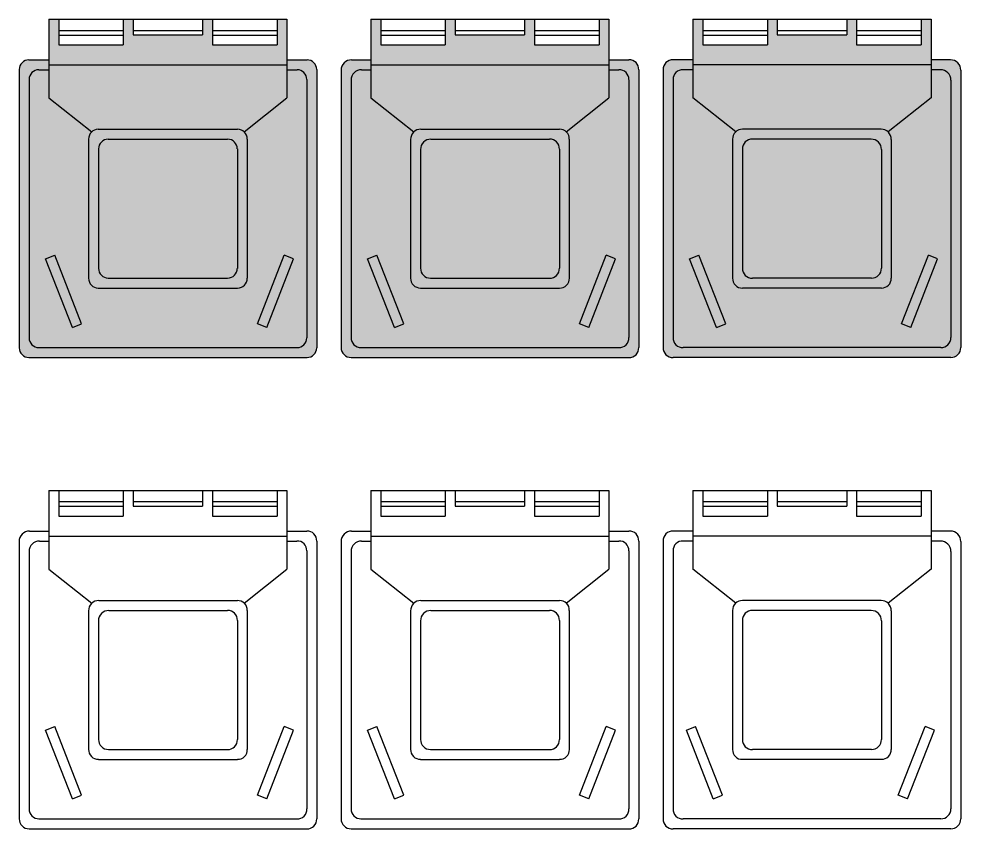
# Model space of a CAD drawing. Header units: millimetres. Extents: x 3637.28 to 3643.34, y 12895.85 to 12899.09.
# Drawn here: x 3637.478 to 3639.031, y 12897.768 to 12899.087 of the extents above; entities that cross this region are included whole.
import ezdxf

# ---------------------------------------------------------------- set-up
doc = ezdxf.new("R2010")
doc.units = ezdxf.units.MM
doc.layers.add('2', color=7, linetype='Continuous')
doc.layers.add('3', color=253, linetype='Continuous')

# ---------------------------------------------------------------- blocks, each defined once
blk = doc.blocks.new('7')
at = {"layer": '2'}
for p, q in [((-2278.4857, 2506.2819), (-2278.4857, 2506.1535)), ((-2278.4857, 2506.2819), (-2278.0981, 2506.2819)), ((-2278.4696, 2506.2819), (-2278.4696, 2506.24)), ((-2278.3646, 2506.2819), (-2278.3646, 2506.24)), ((-2278.3484, 2506.2819), (-2278.3484, 2506.2561)), ((-2278.2354, 2506.2819), (-2278.2354, 2506.2561)), ((-2278.2192, 2506.2819), (-2278.2192, 2506.24)), ((-2278.1142, 2506.2819), (-2278.1142, 2506.24)), ((-2278.0981, 2506.2819), (-2278.0981, 2506.1535)), ((-2277.9613, 2506.2819), (-2277.9613, 2506.1535)), ((-2277.9613, 2506.2819), (-2277.5737, 2506.2819)), ((-2277.9452, 2506.2819), (-2277.9452, 2506.24)), ((-2277.8402, 2506.2819), (-2277.8402, 2506.24)), ((-2277.824, 2506.2819), (-2277.824, 2506.2561)), ((-2277.711, 2506.2819), (-2277.711, 2506.2561)), ((-2277.6948, 2506.2819), (-2277.6948, 2506.24)), ((-2277.5898, 2506.2819), (-2277.5898, 2506.24)), ((-2277.5737, 2506.2819), (-2277.5737, 2506.1535)), ((-2277.4369, 2506.2819), (-2277.4369, 2506.1535)), ((-2277.4369, 2506.2819), (-2277.0493, 2506.2819)), ((-2277.4208, 2506.2819), (-2277.4208, 2506.24)), ((-2277.3158, 2506.2819), (-2277.3158, 2506.24)), ((-2277.2997, 2506.2819), (-2277.2997, 2506.2561)), ((-2277.1866, 2506.2819), (-2277.1866, 2506.2561)), ((-2277.1704, 2506.2819), (-2277.1704, 2506.24)), ((-2277.0655, 2506.2819), (-2277.0655, 2506.24)), ((-2277.0493, 2506.2819), (-2277.0493, 2506.1535)), ((-2276.9126, 2506.2819), (-2276.9126, 2506.1535)), ((-2276.9126, 2506.2819), (-2276.5249, 2506.2819)), ((-2276.8964, 2506.2819), (-2276.8964, 2506.24)), ((-2276.7914, 2506.2819), (-2276.7914, 2506.24)), ((-2276.7753, 2506.2819), (-2276.7753, 2506.2561)), ((-2276.6622, 2506.2819), (-2276.6622, 2506.2561)), ((-2276.646, 2506.2819), (-2276.646, 2506.24)), ((-2276.5411, 2506.2819), (-2276.5411, 2506.24)), ((-2276.5249, 2506.2819), (-2276.5249, 2506.1535)), ((-2276.3882, 2506.2819), (-2276.3882, 2506.1535)), ((-2276.3882, 2506.2819), (-2276.0005, 2506.2819)), ((-2276.372, 2506.2819), (-2276.372, 2506.24)), ((-2276.267, 2506.2819), (-2276.267, 2506.24)), ((-2276.2509, 2506.2819), (-2276.2509, 2506.2561)), ((-2276.1378, 2506.2819), (-2276.1378, 2506.2561)), ((-2276.1217, 2506.2819), (-2276.1217, 2506.24)), ((-2276.0167, 2506.2819), (-2276.0167, 2506.24)), ((-2276.0005, 2506.2819), (-2276.0005, 2506.1535)), ((-2278.4696, 2506.2636), (-2278.3646, 2506.2636)), ((-2278.3484, 2506.2636), (-2278.2354, 2506.2636)), ((-2278.2192, 2506.2636), (-2278.1142, 2506.2636)), ((-2277.9452, 2506.2636), (-2277.8402, 2506.2636)), ((-2277.824, 2506.2636), (-2277.711, 2506.2636)), ((-2277.6948, 2506.2636), (-2277.5898, 2506.2636)), ((-2277.4208, 2506.2636), (-2277.3158, 2506.2636)), ((-2277.2997, 2506.2636), (-2277.1866, 2506.2636)), ((-2277.1704, 2506.2636), (-2277.0655, 2506.2636)), ((-2276.8964, 2506.2636), (-2276.7914, 2506.2636)), ((-2276.7753, 2506.2636), (-2276.6622, 2506.2636)), ((-2276.646, 2506.2636), (-2276.5411, 2506.2636)), ((-2276.372, 2506.2636), (-2276.267, 2506.2636)), ((-2276.2509, 2506.2636), (-2276.1378, 2506.2636)), ((-2276.1217, 2506.2636), (-2276.0167, 2506.2636)), ((-2278.4696, 2506.2561), (-2278.3646, 2506.2561)), ((-2278.3484, 2506.2561), (-2278.2354, 2506.2561)), ((-2278.2192, 2506.2561), (-2278.1142, 2506.2561)), ((-2277.9452, 2506.2561), (-2277.8402, 2506.2561)), ((-2277.824, 2506.2561), (-2277.711, 2506.2561)), ((-2277.6948, 2506.2561), (-2277.5898, 2506.2561)), ((-2277.4208, 2506.2561), (-2277.3158, 2506.2561)), ((-2277.2997, 2506.2561), (-2277.1866, 2506.2561)), ((-2277.1704, 2506.2561), (-2277.0655, 2506.2561)), ((-2276.8964, 2506.2561), (-2276.7914, 2506.2561)), ((-2276.7753, 2506.2561), (-2276.6622, 2506.2561)), ((-2276.646, 2506.2561), (-2276.5411, 2506.2561)), ((-2276.372, 2506.2561), (-2276.267, 2506.2561)), ((-2276.2509, 2506.2561), (-2276.1378, 2506.2561)), ((-2276.1217, 2506.2561), (-2276.0167, 2506.2561)), ((-2278.4696, 2506.24), (-2278.3646, 2506.24)), ((-2278.2192, 2506.24), (-2278.1142, 2506.24)), ((-2277.9452, 2506.24), (-2277.8402, 2506.24)), ((-2277.6948, 2506.24), (-2277.5898, 2506.24)), ((-2277.4208, 2506.24), (-2277.3158, 2506.24)), ((-2277.1704, 2506.24), (-2277.0655, 2506.24)), ((-2276.8964, 2506.24), (-2276.7914, 2506.24)), ((-2276.646, 2506.24), (-2276.5411, 2506.24)), ((-2276.372, 2506.24), (-2276.267, 2506.24)), ((-2276.1217, 2506.24), (-2276.0167, 2506.24)), ((-2278.5173, 2506.2156), (-2278.4857, 2506.2156)), ((-2278.0981, 2506.2156), (-2278.0658, 2506.2156)), ((-2277.9929, 2506.2156), (-2277.9613, 2506.2156)), ((-2277.5737, 2506.2156), (-2277.5414, 2506.2156)), ((-2277.4369, 2506.2156), (-2277.4692, 2506.2156)), ((-2277.0177, 2506.2156), (-2277.0493, 2506.2156)), ((-2276.9125, 2506.2156), (-2276.9448, 2506.2156)), ((-2276.4933, 2506.2156), (-2276.5249, 2506.2156)), ((-2276.3882, 2506.2156), (-2276.4205, 2506.2156)), ((-2275.9689, 2506.2156), (-2276.0005, 2506.2156)), ((-2278.5342, 2506.1988), (-2278.5342, 2505.7472)), ((-2278.5012, 2506.1995), (-2278.4857, 2506.1995)), ((-2278.4857, 2506.2077), (-2278.0981, 2506.2077)), ((-2278.0981, 2506.1995), (-2278.0819, 2506.1995)), ((-2278.0496, 2506.1995), (-2278.0496, 2505.7472)), ((-2278.0098, 2506.1988), (-2278.0098, 2505.7472)), ((-2277.9768, 2506.1995), (-2277.9613, 2506.1995)), ((-2277.9613, 2506.2077), (-2277.5737, 2506.2077)), ((-2277.5737, 2506.1995), (-2277.5575, 2506.1995)), ((-2277.5252, 2506.1995), (-2277.5252, 2505.7472)), ((-2277.4854, 2506.1995), (-2277.4854, 2505.7472)), ((-2277.4369, 2506.1995), (-2277.4531, 2506.1995)), ((-2277.0493, 2506.2077), (-2277.4369, 2506.2077)), ((-2277.0338, 2506.1995), (-2277.0493, 2506.1995)), ((-2277.0008, 2506.1988), (-2277.0008, 2505.7472)), ((-2276.961, 2506.1995), (-2276.961, 2505.7472)), ((-2276.9125, 2506.1995), (-2276.9287, 2506.1995)), ((-2276.5249, 2506.2077), (-2276.9125, 2506.2077)), ((-2276.5094, 2506.1995), (-2276.5249, 2506.1995)), ((-2276.4764, 2506.1988), (-2276.4764, 2505.7472)), ((-2276.4366, 2506.1995), (-2276.4366, 2505.7472)), ((-2276.3882, 2506.1995), (-2276.4043, 2506.1995)), ((-2276.0005, 2506.2077), (-2276.3882, 2506.2077)), ((-2275.985, 2506.1995), (-2276.0005, 2506.1995)), ((-2275.9521, 2506.1988), (-2275.9521, 2505.7472)), ((-2278.518, 2506.1827), (-2278.518, 2505.7634)), ((-2278.0658, 2506.1833), (-2278.0658, 2505.7634)), ((-2277.9936, 2506.1827), (-2277.9936, 2505.7634)), ((-2277.5414, 2506.1833), (-2277.5414, 2505.7634)), ((-2277.4692, 2506.1833), (-2277.4692, 2505.7634)), ((-2277.017, 2506.1827), (-2277.017, 2505.7634)), ((-2276.9448, 2506.1833), (-2276.9448, 2505.7634)), ((-2276.4926, 2506.1827), (-2276.4926, 2505.7634)), ((-2276.4205, 2506.1833), (-2276.4205, 2505.7634)), ((-2275.9682, 2506.1827), (-2275.9682, 2505.7634)), ((-2278.4857, 2506.1535), (-2278.4157, 2506.0983)), ((-2278.1677, 2506.0986), (-2278.0981, 2506.1535)), ((-2277.9613, 2506.1535), (-2277.8913, 2506.0983)), ((-2277.6433, 2506.0986), (-2277.5737, 2506.1535)), ((-2277.3673, 2506.0986), (-2277.4369, 2506.1535)), ((-2277.0493, 2506.1535), (-2277.1193, 2506.0983)), ((-2276.8429, 2506.0986), (-2276.9125, 2506.1535)), ((-2276.5249, 2506.1535), (-2276.5949, 2506.0983)), ((-2276.3185, 2506.0986), (-2276.3882, 2506.1535)), ((-2276.0005, 2506.1535), (-2276.0705, 2506.0983)), ((-2278.4043, 2506.1026), (-2278.1788, 2506.1026)), ((-2277.8799, 2506.1026), (-2277.6544, 2506.1026)), ((-2277.1307, 2506.1026), (-2277.3562, 2506.1026)), ((-2276.6063, 2506.1026), (-2276.8318, 2506.1026)), ((-2276.082, 2506.1026), (-2276.3074, 2506.1026)), ((-2278.3881, 2506.0864), (-2278.195, 2506.0864)), ((-2278.1627, 2506.0864), (-2278.1627, 2505.8603)), ((-2277.8637, 2506.0864), (-2277.6706, 2506.0864)), ((-2277.6383, 2506.0864), (-2277.6383, 2505.8603)), ((-2277.3723, 2506.0864), (-2277.3723, 2505.8603)), ((-2277.1469, 2506.0864), (-2277.34, 2506.0864)), ((-2276.8479, 2506.0864), (-2276.8479, 2505.8603)), ((-2276.6225, 2506.0864), (-2276.8156, 2506.0864)), ((-2276.3235, 2506.0864), (-2276.3235, 2505.8603)), ((-2276.0981, 2506.0864), (-2276.2912, 2506.0864)), ((-2278.4211, 2506.0857), (-2278.4211, 2505.8603)), ((-2277.8967, 2506.0857), (-2277.8967, 2505.8603)), ((-2277.1139, 2506.0857), (-2277.1139, 2505.8603)), ((-2276.5895, 2506.0857), (-2276.5895, 2505.8603)), ((-2276.0651, 2506.0857), (-2276.0651, 2505.8603)), ((-2278.4049, 2506.0696), (-2278.4049, 2505.8764)), ((-2278.1788, 2506.0703), (-2278.1788, 2505.8764)), ((-2277.8806, 2506.0696), (-2277.8806, 2505.8764)), ((-2277.6544, 2506.0703), (-2277.6544, 2505.8764)), ((-2277.3562, 2506.0703), (-2277.3562, 2505.8764)), ((-2277.13, 2506.0696), (-2277.13, 2505.8764)), ((-2276.8318, 2506.0703), (-2276.8318, 2505.8764)), ((-2276.6057, 2506.0696), (-2276.6057, 2505.8764)), ((-2276.3074, 2506.0703), (-2276.3074, 2505.8764)), ((-2276.0813, 2506.0696), (-2276.0813, 2505.8764)), ((-2278.4912, 2505.8916), (-2278.4761, 2505.8975)), ((-2278.4474, 2505.7799), (-2278.4912, 2505.8916)), ((-2278.4324, 2505.7858), (-2278.4761, 2505.8975)), ((-2278.1461, 2505.7858), (-2278.1024, 2505.8975)), ((-2278.1311, 2505.7799), (-2278.0873, 2505.8916)), ((-2278.0873, 2505.8916), (-2278.1024, 2505.8975)), ((-2277.9668, 2505.8916), (-2277.9517, 2505.8975)), ((-2277.9231, 2505.7799), (-2277.9668, 2505.8916)), ((-2277.908, 2505.7858), (-2277.9517, 2505.8975)), ((-2277.6217, 2505.7858), (-2277.578, 2505.8975)), ((-2277.6067, 2505.7799), (-2277.563, 2505.8916)), ((-2277.563, 2505.8916), (-2277.578, 2505.8975)), ((-2277.4476, 2505.8916), (-2277.4326, 2505.8975)), ((-2277.4039, 2505.7799), (-2277.4476, 2505.8916)), ((-2277.3889, 2505.7858), (-2277.4326, 2505.8975)), ((-2277.1026, 2505.7858), (-2277.0589, 2505.8975)), ((-2277.0876, 2505.7799), (-2277.0438, 2505.8916)), ((-2277.0438, 2505.8916), (-2277.0589, 2505.8975)), ((-2276.9233, 2505.8916), (-2276.9082, 2505.8975)), ((-2276.8795, 2505.7799), (-2276.9233, 2505.8916)), ((-2276.8645, 2505.7858), (-2276.9082, 2505.8975)), ((-2276.5782, 2505.7858), (-2276.5345, 2505.8975)), ((-2276.5632, 2505.7799), (-2276.5194, 2505.8916)), ((-2276.5194, 2505.8916), (-2276.5345, 2505.8975)), ((-2276.3989, 2505.8916), (-2276.3838, 2505.8975)), ((-2276.3551, 2505.7799), (-2276.3989, 2505.8916)), ((-2276.3401, 2505.7858), (-2276.3838, 2505.8975)), ((-2276.0538, 2505.7858), (-2276.0101, 2505.8975)), ((-2276.0388, 2505.7799), (-2275.995, 2505.8916)), ((-2275.995, 2505.8916), (-2276.0101, 2505.8975)), ((-2278.3888, 2505.8603), (-2278.195, 2505.8603)), ((-2277.8644, 2505.8603), (-2277.6706, 2505.8603)), ((-2277.1462, 2505.8603), (-2277.34, 2505.8603)), ((-2276.6218, 2505.8603), (-2276.8156, 2505.8603)), ((-2276.0974, 2505.8603), (-2276.2912, 2505.8603)), ((-2278.405, 2505.8441), (-2278.1788, 2505.8441)), ((-2277.8806, 2505.8441), (-2277.6544, 2505.8441)), ((-2277.13, 2505.8441), (-2277.3562, 2505.8441)), ((-2276.6057, 2505.8441), (-2276.8318, 2505.8441)), ((-2276.0813, 2505.8441), (-2276.3074, 2505.8441)), ((-2278.4474, 2505.7799), (-2278.4324, 2505.7858)), ((-2278.1311, 2505.7799), (-2278.1461, 2505.7858)), ((-2277.9231, 2505.7799), (-2277.908, 2505.7858)), ((-2277.6067, 2505.7799), (-2277.6217, 2505.7858)), ((-2277.4039, 2505.7799), (-2277.3889, 2505.7858)), ((-2277.0876, 2505.7799), (-2277.1026, 2505.7858)), ((-2276.8795, 2505.7799), (-2276.8645, 2505.7858)), ((-2276.5632, 2505.7799), (-2276.5782, 2505.7858)), ((-2276.3551, 2505.7799), (-2276.3401, 2505.7858)), ((-2276.0388, 2505.7799), (-2276.0538, 2505.7858)), ((-2278.5018, 2505.7472), (-2278.0819, 2505.7472)), ((-2277.9775, 2505.7472), (-2277.5575, 2505.7472)), ((-2277.0331, 2505.7472), (-2277.4531, 2505.7472)), ((-2276.5088, 2505.7472), (-2276.9287, 2505.7472)), ((-2275.9844, 2505.7472), (-2276.4043, 2505.7472)), ((-2278.518, 2505.7311), (-2278.0658, 2505.7311)), ((-2277.9936, 2505.7311), (-2277.5414, 2505.7311)), ((-2277.017, 2505.7311), (-2277.4692, 2505.7311)), ((-2276.4926, 2505.7311), (-2276.9449, 2505.7311)), ((-2275.9682, 2505.7311), (-2276.4205, 2505.7311))]:
    blk.add_line(p, q, dxfattribs=at)
for centre, radius, start, end in [((-2278.5177, 2506.1991), 0.0165, 88.8159, 181.1841), ((-2278.0649, 2506.2003), 0.0153, 356.8472, 93.1528), ((-2277.9933, 2506.1991), 0.0165, 88.8159, 181.1841), ((-2277.5405, 2506.2003), 0.0153, 356.8472, 93.1528), ((-2277.4701, 2506.2003), 0.0153, 86.8472, 183.1528), ((-2277.0173, 2506.1991), 0.0165, 358.8159, 91.1841), ((-2276.9457, 2506.2003), 0.0153, 86.8472, 183.1528), ((-2276.4929, 2506.1991), 0.0165, 358.8159, 91.1841), ((-2276.4213, 2506.2003), 0.0153, 86.8472, 183.1528), ((-2275.9685, 2506.1991), 0.0165, 358.8159, 91.1841), ((-2278.5015, 2506.183), 0.0165, 88.8405, 181.1595), ((-2278.0811, 2506.1842), 0.0153, 356.8447, 93.1553), ((-2277.9771, 2506.183), 0.0165, 88.8405, 181.1595), ((-2277.5567, 2506.1842), 0.0153, 356.8447, 93.1553), ((-2277.4539, 2506.1842), 0.0153, 86.8447, 183.1553), ((-2277.0335, 2506.183), 0.0165, 358.8405, 91.1595), ((-2276.9295, 2506.1842), 0.0153, 86.8447, 183.1553), ((-2276.5091, 2506.183), 0.0165, 358.8405, 91.1595), ((-2276.4052, 2506.1842), 0.0153, 86.8447, 183.1553), ((-2275.9847, 2506.183), 0.0165, 358.8405, 91.1595), ((-2278.4046, 2506.0861), 0.0165, 88.8, 181.2001), ((-2278.178, 2506.0873), 0.0153, 356.8337, 93.1663), ((-2277.8802, 2506.0861), 0.0165, 88.8, 181.2001), ((-2277.6536, 2506.0873), 0.0153, 356.8337, 93.1663), ((-2277.357, 2506.0873), 0.0153, 86.8337, 183.1663), ((-2277.1304, 2506.0861), 0.0165, 358.7999, 91.2), ((-2276.8326, 2506.0873), 0.0153, 86.8337, 183.1663), ((-2276.606, 2506.0861), 0.0165, 358.7999, 91.2), ((-2276.3082, 2506.0873), 0.0153, 86.8337, 183.1663), ((-2276.0816, 2506.0861), 0.0165, 358.7999, 91.2), ((-2278.3885, 2506.0699), 0.0165, 88.8609, 181.1392), ((-2278.1941, 2506.0711), 0.0153, 356.8467, 93.1533), ((-2277.8641, 2506.0699), 0.0165, 88.8609, 181.1392), ((-2277.6697, 2506.0711), 0.0153, 356.8467, 93.1533), ((-2277.3409, 2506.0711), 0.0153, 86.8467, 183.1533), ((-2277.1465, 2506.0699), 0.0165, 358.8608, 91.1391), ((-2276.8165, 2506.0711), 0.0153, 86.8467, 183.1533), ((-2276.6222, 2506.0699), 0.0165, 358.8608, 91.1391), ((-2276.2921, 2506.0711), 0.0153, 86.8467, 183.1533), ((-2276.0978, 2506.0699), 0.0165, 358.8608, 91.1391), ((-2278.3891, 2505.8761), 0.0158, 178.8675, 271.1325), ((-2278.1941, 2505.8755), 0.0153, 266.6048, 3.3952), ((-2277.8647, 2505.8761), 0.0158, 178.8675, 271.1325), ((-2277.6697, 2505.8755), 0.0153, 266.6048, 3.3952), ((-2277.3409, 2505.8755), 0.0153, 176.6048, 273.3952), ((-2277.1459, 2505.8761), 0.0158, 268.8675, 1.1325), ((-2276.8165, 2505.8755), 0.0153, 176.6048, 273.3952), ((-2276.6215, 2505.8761), 0.0158, 268.8675, 1.1325), ((-2276.2921, 2505.8755), 0.0153, 176.6048, 273.3952), ((-2276.0971, 2505.8761), 0.0158, 268.8675, 1.1325), ((-2278.4053, 2505.86), 0.0158, 178.842, 271.1579), ((-2278.1779, 2505.8594), 0.0153, 266.6331, 3.3669), ((-2277.8809, 2505.86), 0.0158, 178.842, 271.1579), ((-2277.6535, 2505.8594), 0.0153, 266.6331, 3.3669), ((-2277.3571, 2505.8594), 0.0153, 176.6331, 273.3669), ((-2277.1297, 2505.86), 0.0158, 268.8421, 1.158), ((-2276.8327, 2505.8594), 0.0153, 176.6331, 273.3669), ((-2276.6053, 2505.86), 0.0158, 268.8421, 1.158), ((-2276.3083, 2505.8594), 0.0153, 176.6331, 273.3669), ((-2276.0809, 2505.86), 0.0158, 268.8421, 1.158), ((-2278.5022, 2505.7631), 0.0158, 178.79, 271.21), ((-2278.081, 2505.7625), 0.0153, 266.6241, 3.3759), ((-2277.9778, 2505.7631), 0.0158, 178.79, 271.21), ((-2277.5566, 2505.7625), 0.0153, 266.6241, 3.3759), ((-2277.454, 2505.7625), 0.0153, 176.6241, 273.3759), ((-2277.0328, 2505.7631), 0.0158, 268.79, 1.21), ((-2276.9296, 2505.7625), 0.0153, 176.6241, 273.3759), ((-2276.5084, 2505.7631), 0.0158, 268.79, 1.21), ((-2276.4052, 2505.7625), 0.0153, 176.6241, 273.3759), ((-2275.984, 2505.7631), 0.0158, 268.79, 1.21), ((-2278.5183, 2505.7469), 0.0158, 178.804, 271.196), ((-2278.0649, 2505.7463), 0.0153, 266.6265, 3.3735), ((-2277.994, 2505.7469), 0.0158, 178.804, 271.196), ((-2277.5405, 2505.7463), 0.0153, 266.6265, 3.3735), ((-2277.4701, 2505.7463), 0.0153, 176.6265, 273.3735), ((-2277.0167, 2505.7469), 0.0158, 268.804, 1.196), ((-2276.9458, 2505.7463), 0.0153, 176.6265, 273.3735), ((-2276.4923, 2505.7469), 0.0158, 268.804, 1.196), ((-2276.4214, 2505.7463), 0.0153, 176.6265, 273.3735), ((-2275.9679, 2505.7469), 0.0158, 268.804, 1.196)]:
    blk.add_arc(centre, radius, start, end, dxfattribs=at)
blk = doc.blocks.new('8')
at = {"true_color": 0x306222}
h = blk.add_hatch(color=89, dxfattribs=at)
h.dxf.hatch_style = 1
h.paths.add_polyline_path([(-2278.1788, 2505.4104, 0.414214), (-2278.1947, 2505.4262), (-2278.3891, 2505.4262, 0.414214), (-2278.4049, 2505.4104), (-2278.4049, 2505.2159, 0.414214), (-2278.3891, 2505.2001), (-2278.1947, 2505.2001, 0.414214), (-2278.1788, 2505.2159)], flags=17)
h.paths.add_polyline_path([(-2278.0658, 2505.5234, 0.414214), (-2278.0816, 2505.5393), (-2278.0981, 2505.5393), (-2278.0981, 2505.4933), (-2278.1679, 2505.4382, -0.211681), (-2278.1627, 2505.4265), (-2278.1627, 2505.1997, -0.414214), (-2278.1785, 2505.1839), (-2278.4053, 2505.1839, -0.414214), (-2278.4211, 2505.1997), (-2278.4211, 2505.4265, -0.211681), (-2278.4159, 2505.4382), (-2278.4857, 2505.4933), (-2278.4857, 2505.5393), (-2278.5022, 2505.5393, 0.414214), (-2278.518, 2505.5234), (-2278.518, 2505.1028, 0.414214), (-2278.5022, 2505.087), (-2278.0816, 2505.087, 0.414214), (-2278.0658, 2505.1028)])
h.paths.add_polyline_path([(-2278.1024, 2505.2373), (-2278.0873, 2505.2314), (-2278.1311, 2505.1197), (-2278.1461, 2505.1256)], flags=16)
h.paths.add_polyline_path([(-2278.4324, 2505.1256), (-2278.4474, 2505.1197), (-2278.4912, 2505.2314), (-2278.4761, 2505.2373)], flags=16)
h.paths.add_polyline_path([(-2278.0981, 2505.6217), (-2278.1142, 2505.6217), (-2278.1142, 2505.5797), (-2278.2192, 2505.5797), (-2278.2192, 2505.6217), (-2278.2354, 2505.6217), (-2278.2354, 2505.5959), (-2278.3484, 2505.5959), (-2278.3484, 2505.6217), (-2278.3646, 2505.6217), (-2278.3646, 2505.5797), (-2278.4696, 2505.5797), (-2278.4696, 2505.6217), (-2278.4857, 2505.6217), (-2278.4857, 2505.5474), (-2278.0981, 2505.5474)])
at = {"layer": '3', "true_color": 0x254b1b}
h = blk.add_hatch(color=99, dxfattribs=at)
h.dxf.hatch_style = 1
h.paths.add_polyline_path([(-2278.0981, 2505.4933), (-2278.0981, 2505.5474), (-2278.4857, 2505.5474), (-2278.4857, 2505.4933), (-2278.4159, 2505.4382, -0.186206), (-2278.4053, 2505.4423), (-2278.1785, 2505.4423, -0.186206), (-2278.1679, 2505.4382)], flags=17)
h.paths.add_polyline_path([(-2278.1785, 2505.4423), (-2278.4053, 2505.4423, 0.414214), (-2278.4211, 2505.4265), (-2278.4211, 2505.1997, 0.414214), (-2278.4053, 2505.1839), (-2278.1785, 2505.1839, 0.414214), (-2278.1627, 2505.1997), (-2278.1627, 2505.4265, 0.414214)], flags=17)
h.paths.add_polyline_path([(-2278.1947, 2505.4262, -0.414214), (-2278.1788, 2505.4104), (-2278.1788, 2505.2159, -0.414214), (-2278.1947, 2505.2001), (-2278.3891, 2505.2001, -0.414214), (-2278.4049, 2505.2159), (-2278.4049, 2505.4104, -0.414214), (-2278.3891, 2505.4262)], flags=16)
h.paths.add_polyline_path([(-2278.0496, 2505.5396, 0.414214), (-2278.0654, 2505.5554), (-2278.0981, 2505.5554), (-2278.0981, 2505.5393), (-2278.0816, 2505.5393, -0.414214), (-2278.0658, 2505.5234), (-2278.0658, 2505.1028, -0.414214), (-2278.0816, 2505.087), (-2278.5022, 2505.087, -0.414214), (-2278.518, 2505.1028), (-2278.518, 2505.5234, -0.414214), (-2278.5022, 2505.5393), (-2278.4857, 2505.5393), (-2278.4857, 2505.5474), (-2278.4857, 2505.5554), (-2278.5183, 2505.5554, 0.414214), (-2278.5342, 2505.5396), (-2278.5342, 2505.0867, 0.414214), (-2278.5183, 2505.0709), (-2278.0654, 2505.0709, 0.414214), (-2278.0496, 2505.0867)])
h.paths.add_polyline_path([(-2278.0873, 2505.2314), (-2278.1024, 2505.2373), (-2278.1461, 2505.1256), (-2278.1311, 2505.1197)], flags=17)
h.paths.add_polyline_path([(-2278.4761, 2505.2373), (-2278.4912, 2505.2314), (-2278.4474, 2505.1197), (-2278.4324, 2505.1256)], flags=17)
h.paths.add_polyline_path([(-2278.3858, 2505.2667), (-2278.19, 2505.2667), (-2278.19, 2505.364), (-2278.3858, 2505.364)], flags=8)
at = {"layer": '2', "color": 7}
for p, q in [((-2278.4857, 2505.6217), (-2278.4857, 2505.4933)), ((-2278.4857, 2505.6217), (-2278.0981, 2505.6217)), ((-2278.4696, 2505.6217), (-2278.4696, 2505.5797)), ((-2278.3646, 2505.6217), (-2278.3646, 2505.5797)), ((-2278.3484, 2505.6217), (-2278.3484, 2505.5959)), ((-2278.2354, 2505.6217), (-2278.2354, 2505.5959)), ((-2278.2192, 2505.6217), (-2278.2192, 2505.5797)), ((-2278.1142, 2505.6217), (-2278.1142, 2505.5797)), ((-2278.0981, 2505.6217), (-2278.0981, 2505.4933)), ((-2278.4696, 2505.6034), (-2278.3646, 2505.6034)), ((-2278.4696, 2505.5958), (-2278.3646, 2505.5958)), ((-2278.3484, 2505.6034), (-2278.2354, 2505.6034)), ((-2278.3484, 2505.5959), (-2278.2354, 2505.5959)), ((-2278.2192, 2505.6034), (-2278.1142, 2505.6034)), ((-2278.2192, 2505.5958), (-2278.1142, 2505.5958)), ((-2278.4696, 2505.5797), (-2278.3646, 2505.5797)), ((-2278.2192, 2505.5797), (-2278.1142, 2505.5797)), ((-2278.5183, 2505.5554), (-2278.4857, 2505.5554)), ((-2278.4857, 2505.5474), (-2278.0981, 2505.5474)), ((-2278.0981, 2505.5554), (-2278.0654, 2505.5554)), ((-2278.5342, 2505.5396), (-2278.5342, 2505.0867)), ((-2278.5022, 2505.5393), (-2278.4857, 2505.5393)), ((-2278.0981, 2505.5393), (-2278.0816, 2505.5393)), ((-2278.0496, 2505.5396), (-2278.0496, 2505.0867)), ((-2278.518, 2505.5234), (-2278.518, 2505.1028)), ((-2278.0658, 2505.5234), (-2278.0658, 2505.1028)), ((-2278.4857, 2505.4933), (-2278.4157, 2505.4381)), ((-2278.1677, 2505.4384), (-2278.0981, 2505.4933)), ((-2278.4053, 2505.4423), (-2278.1785, 2505.4423)), ((-2278.4211, 2505.4265), (-2278.4211, 2505.1997)), ((-2278.3891, 2505.4262), (-2278.1947, 2505.4262)), ((-2278.1627, 2505.4265), (-2278.1627, 2505.1997)), ((-2278.4049, 2505.4104), (-2278.4049, 2505.2159)), ((-2278.1788, 2505.4104), (-2278.1788, 2505.2159)), ((-2278.4912, 2505.2314), (-2278.4761, 2505.2373)), ((-2278.4324, 2505.1256), (-2278.4761, 2505.2373)), ((-2278.1461, 2505.1256), (-2278.1024, 2505.2373)), ((-2278.0873, 2505.2314), (-2278.1024, 2505.2373)), ((-2278.4474, 2505.1197), (-2278.4912, 2505.2314)), ((-2278.1311, 2505.1197), (-2278.0873, 2505.2314)), ((-2278.3891, 2505.2001), (-2278.1947, 2505.2001)), ((-2278.4053, 2505.1839), (-2278.1785, 2505.1839)), ((-2278.4474, 2505.1197), (-2278.4324, 2505.1256)), ((-2278.1311, 2505.1197), (-2278.1461, 2505.1256)), ((-2278.5022, 2505.087), (-2278.0816, 2505.087)), ((-2278.5183, 2505.0709), (-2278.0654, 2505.0709))]:
    blk.add_line(p, q, dxfattribs=at)
for centre, start, end in [((-2278.5183, 2505.5396), 90, 180), ((-2278.0654, 2505.5396), 360, 90), ((-2278.5022, 2505.5234), 90, 180), ((-2278.0816, 2505.5234), 360, 90), ((-2278.4053, 2505.4265), 90, 180), ((-2278.1785, 2505.4265), 0, 90), ((-2278.3891, 2505.4104), 90, 180), ((-2278.1947, 2505.4104), 0, 90), ((-2278.3891, 2505.2159), 180, 270), ((-2278.1947, 2505.2159), 270, 0), ((-2278.4053, 2505.1997), 180, 270), ((-2278.1785, 2505.1997), 270, 0), ((-2278.5022, 2505.1028), 180, 270), ((-2278.0816, 2505.1028), 270, 360), ((-2278.5183, 2505.0867), 180, 270), ((-2278.0654, 2505.0867), 270, 360)]:
    blk.add_arc(centre, 0.0158, start, end, dxfattribs=at)
blk = doc.blocks.new('9')
at = {"layer": '3', "true_color": 0xa16530}
h = blk.add_hatch(color=25, dxfattribs=at)
h.dxf.hatch_style = 1
h.paths.add_polyline_path([(-2277.6544, 2505.4104, 0.414214), (-2277.6703, 2505.4262), (-2277.8647, 2505.4262, 0.414214), (-2277.8806, 2505.4104), (-2277.8806, 2505.2159, 0.414214), (-2277.8647, 2505.2001), (-2277.6703, 2505.2001, 0.414214), (-2277.6544, 2505.2159)], flags=17)
h.paths.add_polyline_path([(-2277.5414, 2505.5234, 0.414214), (-2277.5572, 2505.5393), (-2277.5737, 2505.5393), (-2277.5737, 2505.4933), (-2277.6435, 2505.4382, -0.211681), (-2277.6383, 2505.4265), (-2277.6383, 2505.1997, -0.414214), (-2277.6541, 2505.1839), (-2277.8809, 2505.1839, -0.414214), (-2277.8967, 2505.1997), (-2277.8967, 2505.4265, -0.211681), (-2277.8915, 2505.4382), (-2277.9613, 2505.4933), (-2277.9613, 2505.5393), (-2277.9778, 2505.5393, 0.414214), (-2277.9936, 2505.5234), (-2277.9936, 2505.1028, 0.414214), (-2277.9778, 2505.087), (-2277.5572, 2505.087, 0.414214), (-2277.5414, 2505.1028)])
h.paths.add_polyline_path([(-2277.578, 2505.2373), (-2277.563, 2505.2314), (-2277.6067, 2505.1197), (-2277.6217, 2505.1256)], flags=16)
h.paths.add_polyline_path([(-2277.908, 2505.1256), (-2277.9231, 2505.1197), (-2277.9668, 2505.2314), (-2277.9517, 2505.2373)], flags=16)
h.paths.add_polyline_path([(-2277.5737, 2505.6217), (-2277.5898, 2505.6217), (-2277.5898, 2505.5797), (-2277.6948, 2505.5797), (-2277.6948, 2505.6217), (-2277.711, 2505.6217), (-2277.711, 2505.5959), (-2277.824, 2505.5959), (-2277.824, 2505.6217), (-2277.8402, 2505.6217), (-2277.8402, 2505.5797), (-2277.9452, 2505.5797), (-2277.9452, 2505.6217), (-2277.9613, 2505.6217), (-2277.9613, 2505.5474), (-2277.5737, 2505.5474)])
at = {"layer": '3', "true_color": 0x764a23}
h = blk.add_hatch(color=27, dxfattribs=at)
h.dxf.hatch_style = 1
h.paths.add_polyline_path([(-2277.5737, 2505.4933), (-2277.5737, 2505.5474), (-2277.9613, 2505.5474), (-2277.9613, 2505.4933), (-2277.8915, 2505.4382, -0.186206), (-2277.8809, 2505.4423), (-2277.6541, 2505.4423, -0.186206), (-2277.6435, 2505.4382)], flags=17)
h.paths.add_polyline_path([(-2277.6541, 2505.4423), (-2277.8809, 2505.4423, 0.414214), (-2277.8967, 2505.4265), (-2277.8967, 2505.1997, 0.414214), (-2277.8809, 2505.1839), (-2277.6541, 2505.1839, 0.414214), (-2277.6383, 2505.1997), (-2277.6383, 2505.4265, 0.414214)], flags=17)
h.paths.add_polyline_path([(-2277.6703, 2505.4262, -0.414214), (-2277.6544, 2505.4104), (-2277.6544, 2505.2159, -0.414214), (-2277.6703, 2505.2001), (-2277.8647, 2505.2001, -0.414214), (-2277.8806, 2505.2159), (-2277.8806, 2505.4104, -0.414214), (-2277.8647, 2505.4262)], flags=16)
h.paths.add_polyline_path([(-2277.5252, 2505.5396, 0.414214), (-2277.541, 2505.5554), (-2277.5737, 2505.5554), (-2277.5737, 2505.5393), (-2277.5572, 2505.5393, -0.414214), (-2277.5414, 2505.5234), (-2277.5414, 2505.1028, -0.414214), (-2277.5572, 2505.087), (-2277.9778, 2505.087, -0.414214), (-2277.9936, 2505.1028), (-2277.9936, 2505.5234, -0.414214), (-2277.9778, 2505.5393), (-2277.9613, 2505.5393), (-2277.9613, 2505.5474), (-2277.9613, 2505.5554), (-2277.9939, 2505.5554, 0.414214), (-2278.0098, 2505.5396), (-2278.0098, 2505.0867, 0.414214), (-2277.9939, 2505.0709), (-2277.541, 2505.0709, 0.414214), (-2277.5252, 2505.0867)])
h.paths.add_polyline_path([(-2277.563, 2505.2314), (-2277.578, 2505.2373), (-2277.6217, 2505.1256), (-2277.6067, 2505.1197)], flags=17)
h.paths.add_polyline_path([(-2277.9517, 2505.2373), (-2277.9668, 2505.2314), (-2277.9231, 2505.1197), (-2277.908, 2505.1256)], flags=17)
h.paths.add_polyline_path([(-2277.8614, 2505.2667), (-2277.6656, 2505.2667), (-2277.6656, 2505.364), (-2277.8614, 2505.364)], flags=8)
at = {"layer": '2', "color": 7}
for p, q in [((-2277.9613, 2505.6217), (-2277.9613, 2505.4933)), ((-2277.9613, 2505.6217), (-2277.5737, 2505.6217)), ((-2277.9452, 2505.6217), (-2277.9452, 2505.5797)), ((-2277.8402, 2505.6217), (-2277.8402, 2505.5797)), ((-2277.824, 2505.6217), (-2277.824, 2505.5959)), ((-2277.711, 2505.6217), (-2277.711, 2505.5959)), ((-2277.6948, 2505.6217), (-2277.6948, 2505.5797)), ((-2277.5898, 2505.6217), (-2277.5898, 2505.5797)), ((-2277.5737, 2505.6217), (-2277.5737, 2505.4933)), ((-2277.9452, 2505.6034), (-2277.8402, 2505.6034)), ((-2277.9452, 2505.5958), (-2277.8402, 2505.5958)), ((-2277.824, 2505.6034), (-2277.711, 2505.6034)), ((-2277.824, 2505.5959), (-2277.711, 2505.5959)), ((-2277.6948, 2505.6034), (-2277.5898, 2505.6034)), ((-2277.6948, 2505.5958), (-2277.5898, 2505.5958)), ((-2277.9452, 2505.5797), (-2277.8402, 2505.5797)), ((-2277.6948, 2505.5797), (-2277.5898, 2505.5797)), ((-2277.9929, 2505.5554), (-2277.9613, 2505.5554)), ((-2277.9613, 2505.5474), (-2277.5737, 2505.5474)), ((-2277.5737, 2505.5554), (-2277.5414, 2505.5554)), ((-2278.0098, 2505.5386), (-2278.0098, 2505.087)), ((-2277.9768, 2505.5393), (-2277.9613, 2505.5393)), ((-2277.5737, 2505.5393), (-2277.5575, 2505.5393)), ((-2277.5252, 2505.5393), (-2277.5252, 2505.087)), ((-2277.9936, 2505.5224), (-2277.9936, 2505.1032)), ((-2277.5414, 2505.5231), (-2277.5414, 2505.1032)), ((-2277.9613, 2505.4933), (-2277.8913, 2505.4381)), ((-2277.6433, 2505.4384), (-2277.5737, 2505.4933)), ((-2277.8799, 2505.4423), (-2277.6544, 2505.4423)), ((-2277.8967, 2505.4255), (-2277.8967, 2505.2001)), ((-2277.8637, 2505.4262), (-2277.6706, 2505.4262)), ((-2277.6383, 2505.4262), (-2277.6383, 2505.2001)), ((-2277.8806, 2505.4094), (-2277.8806, 2505.2162)), ((-2277.6544, 2505.41), (-2277.6544, 2505.2162)), ((-2277.9668, 2505.2314), (-2277.9517, 2505.2373)), ((-2277.908, 2505.1256), (-2277.9517, 2505.2373)), ((-2277.6217, 2505.1256), (-2277.578, 2505.2373)), ((-2277.563, 2505.2314), (-2277.578, 2505.2373)), ((-2277.9231, 2505.1197), (-2277.9668, 2505.2314)), ((-2277.6067, 2505.1197), (-2277.563, 2505.2314)), ((-2277.8644, 2505.2001), (-2277.6706, 2505.2001)), ((-2277.8806, 2505.1839), (-2277.6544, 2505.1839)), ((-2277.9231, 2505.1197), (-2277.908, 2505.1256)), ((-2277.6067, 2505.1197), (-2277.6217, 2505.1256)), ((-2277.9775, 2505.087), (-2277.5575, 2505.087)), ((-2277.9936, 2505.0709), (-2277.5414, 2505.0709))]:
    blk.add_line(p, q, dxfattribs=at)
for centre, radius, start, end in [((-2277.9933, 2505.5389), 0.0165, 88.8159, 181.1841), ((-2277.5405, 2505.5401), 0.0153, 356.8472, 93.1528), ((-2277.9771, 2505.5228), 0.0165, 88.8405, 181.1595), ((-2277.5567, 2505.524), 0.0153, 356.8447, 93.1553), ((-2277.8802, 2505.4259), 0.0165, 88.8, 181.2001), ((-2277.6536, 2505.427), 0.0153, 356.8337, 93.1663), ((-2277.8641, 2505.4097), 0.0165, 88.8609, 181.1392), ((-2277.6697, 2505.4109), 0.0153, 356.8467, 93.1533), ((-2277.8647, 2505.2159), 0.0158, 178.8675, 271.1325), ((-2277.6697, 2505.2153), 0.0153, 266.6048, 3.3952), ((-2277.8809, 2505.1997), 0.0158, 178.842, 271.1579), ((-2277.6535, 2505.1992), 0.0153, 266.6331, 3.3669), ((-2277.9778, 2505.1028), 0.0158, 178.79, 271.21), ((-2277.5566, 2505.1023), 0.0153, 266.6241, 3.3759), ((-2277.994, 2505.0867), 0.0158, 178.804, 271.196), ((-2277.5405, 2505.0861), 0.0153, 266.6265, 3.3735)]:
    blk.add_arc(centre, radius, start, end, dxfattribs=at)
blk = doc.blocks.new('10')
at = {"layer": '3', "true_color": 0x2255ec}
h = blk.add_hatch(color=160, dxfattribs=at)
h.dxf.hatch_style = 1
h.paths.add_polyline_path([(-2277.1301, 2505.4104, 0.414214), (-2277.1459, 2505.4262), (-2277.3404, 2505.4262, 0.414214), (-2277.3562, 2505.4104), (-2277.3562, 2505.2159, 0.414214), (-2277.3404, 2505.2001), (-2277.1459, 2505.2001, 0.414214), (-2277.1301, 2505.2159)], flags=17)
h.paths.add_polyline_path([(-2277.017, 2505.5234, 0.414214), (-2277.0328, 2505.5393), (-2277.0493, 2505.5393), (-2277.0493, 2505.4933), (-2277.1191, 2505.4382, -0.211681), (-2277.1139, 2505.4265), (-2277.1139, 2505.1997, -0.414214), (-2277.1297, 2505.1839), (-2277.3565, 2505.1839, -0.414214), (-2277.3723, 2505.1997), (-2277.3723, 2505.4265, -0.211681), (-2277.3671, 2505.4382), (-2277.4369, 2505.4933), (-2277.4369, 2505.5393), (-2277.4534, 2505.5393, 0.414214), (-2277.4692, 2505.5234), (-2277.4692, 2505.1028, 0.414214), (-2277.4534, 2505.087), (-2277.0328, 2505.087, 0.414214), (-2277.017, 2505.1028)])
h.paths.add_polyline_path([(-2277.0536, 2505.2373), (-2277.0386, 2505.2314), (-2277.0823, 2505.1197), (-2277.0973, 2505.1256)], flags=16)
h.paths.add_polyline_path([(-2277.3836, 2505.1256), (-2277.3987, 2505.1197), (-2277.4424, 2505.2314), (-2277.4274, 2505.2373)], flags=16)
h.paths.add_polyline_path([(-2277.0493, 2505.6217), (-2277.0654, 2505.6217), (-2277.0654, 2505.5797), (-2277.1704, 2505.5797), (-2277.1704, 2505.6217), (-2277.1866, 2505.6217), (-2277.1866, 2505.5959), (-2277.2996, 2505.5959), (-2277.2996, 2505.6217), (-2277.3158, 2505.6217), (-2277.3158, 2505.5797), (-2277.4208, 2505.5797), (-2277.4208, 2505.6217), (-2277.4369, 2505.6217), (-2277.4369, 2505.5474), (-2277.0493, 2505.5474)])
at = {"layer": '3', "true_color": 0x1243d3}
h = blk.add_hatch(color=162, dxfattribs=at)
h.dxf.hatch_style = 1
h.paths.add_polyline_path([(-2277.0493, 2505.4933), (-2277.0493, 2505.5474), (-2277.4369, 2505.5474), (-2277.4369, 2505.4933), (-2277.3671, 2505.4382, -0.186206), (-2277.3565, 2505.4423), (-2277.1297, 2505.4423, -0.186206), (-2277.1191, 2505.4382)], flags=17)
h.paths.add_polyline_path([(-2277.1297, 2505.4423), (-2277.3565, 2505.4423, 0.414214), (-2277.3723, 2505.4265), (-2277.3723, 2505.1997, 0.414214), (-2277.3565, 2505.1839), (-2277.1297, 2505.1839, 0.414214), (-2277.1139, 2505.1997), (-2277.1139, 2505.4265, 0.414214)], flags=17)
h.paths.add_polyline_path([(-2277.1459, 2505.4262, -0.414214), (-2277.1301, 2505.4104), (-2277.1301, 2505.2159, -0.414214), (-2277.1459, 2505.2001), (-2277.3404, 2505.2001, -0.414214), (-2277.3562, 2505.2159), (-2277.3562, 2505.4104, -0.414214), (-2277.3404, 2505.4262)], flags=16)
h.paths.add_polyline_path([(-2277.0008, 2505.5396, 0.414214), (-2277.0167, 2505.5554), (-2277.0493, 2505.5554), (-2277.0493, 2505.5393), (-2277.0328, 2505.5393, -0.414214), (-2277.017, 2505.5234), (-2277.017, 2505.1028, -0.414214), (-2277.0328, 2505.087), (-2277.4534, 2505.087, -0.414214), (-2277.4692, 2505.1028), (-2277.4692, 2505.5234, -0.414214), (-2277.4534, 2505.5393), (-2277.4369, 2505.5393), (-2277.4369, 2505.5474), (-2277.4369, 2505.5554), (-2277.4696, 2505.5554, 0.414214), (-2277.4854, 2505.5396), (-2277.4854, 2505.0867, 0.414214), (-2277.4696, 2505.0709), (-2277.0167, 2505.0709, 0.414214), (-2277.0008, 2505.0867)])
h.paths.add_polyline_path([(-2277.0386, 2505.2314), (-2277.0536, 2505.2373), (-2277.0973, 2505.1256), (-2277.0823, 2505.1197)], flags=17)
h.paths.add_polyline_path([(-2277.4274, 2505.2373), (-2277.4424, 2505.2314), (-2277.3987, 2505.1197), (-2277.3836, 2505.1256)], flags=17)
h.paths.add_polyline_path([(-2277.3371, 2505.2667), (-2277.1412, 2505.2667), (-2277.1412, 2505.364), (-2277.3371, 2505.364)], flags=8)
at = {"layer": '2', "color": 7}
for p, q in [((-2277.4369, 2505.6217), (-2277.4369, 2505.4933)), ((-2277.4369, 2505.6217), (-2277.0493, 2505.6217)), ((-2277.4208, 2505.6217), (-2277.4208, 2505.5797)), ((-2277.3158, 2505.6217), (-2277.3158, 2505.5797)), ((-2277.2997, 2505.6217), (-2277.2997, 2505.5959)), ((-2277.1866, 2505.6217), (-2277.1866, 2505.5959)), ((-2277.1704, 2505.6217), (-2277.1704, 2505.5797)), ((-2277.0655, 2505.6217), (-2277.0655, 2505.5797)), ((-2277.0493, 2505.6217), (-2277.0493, 2505.4933)), ((-2277.4208, 2505.6034), (-2277.3158, 2505.6034)), ((-2277.4208, 2505.5958), (-2277.3158, 2505.5958)), ((-2277.2997, 2505.6034), (-2277.1866, 2505.6034)), ((-2277.2997, 2505.5959), (-2277.1866, 2505.5959)), ((-2277.1704, 2505.6034), (-2277.0655, 2505.6034)), ((-2277.1704, 2505.5958), (-2277.0655, 2505.5958)), ((-2277.4208, 2505.5797), (-2277.3158, 2505.5797)), ((-2277.1704, 2505.5797), (-2277.0655, 2505.5797)), ((-2277.4369, 2505.5554), (-2277.4692, 2505.5554)), ((-2277.0493, 2505.5474), (-2277.4369, 2505.5474)), ((-2277.0177, 2505.5554), (-2277.0493, 2505.5554)), ((-2277.4854, 2505.5393), (-2277.4854, 2505.087)), ((-2277.4369, 2505.5393), (-2277.4531, 2505.5393)), ((-2277.0338, 2505.5393), (-2277.0493, 2505.5393)), ((-2277.0008, 2505.5386), (-2277.0008, 2505.087)), ((-2277.4692, 2505.5231), (-2277.4692, 2505.1032)), ((-2277.017, 2505.5224), (-2277.017, 2505.1032)), ((-2277.3673, 2505.4384), (-2277.4369, 2505.4933)), ((-2277.0493, 2505.4933), (-2277.1193, 2505.4381)), ((-2277.1307, 2505.4423), (-2277.3562, 2505.4423)), ((-2277.3723, 2505.4262), (-2277.3723, 2505.2001)), ((-2277.1469, 2505.4262), (-2277.34, 2505.4262)), ((-2277.1139, 2505.4255), (-2277.1139, 2505.2001)), ((-2277.3562, 2505.41), (-2277.3562, 2505.2162)), ((-2277.13, 2505.4094), (-2277.13, 2505.2162)), ((-2277.4424, 2505.2314), (-2277.4274, 2505.2373)), ((-2277.3836, 2505.1256), (-2277.4274, 2505.2373)), ((-2277.0973, 2505.1256), (-2277.0536, 2505.2373)), ((-2277.0386, 2505.2314), (-2277.0536, 2505.2373)), ((-2277.3987, 2505.1197), (-2277.4424, 2505.2314)), ((-2277.0823, 2505.1197), (-2277.0386, 2505.2314)), ((-2277.1462, 2505.2001), (-2277.34, 2505.2001)), ((-2277.13, 2505.1839), (-2277.3562, 2505.1839)), ((-2277.3987, 2505.1197), (-2277.3836, 2505.1256)), ((-2277.0823, 2505.1197), (-2277.0973, 2505.1256)), ((-2277.0331, 2505.087), (-2277.4531, 2505.087)), ((-2277.017, 2505.0709), (-2277.4692, 2505.0709))]:
    blk.add_line(p, q, dxfattribs=at)
for centre, radius, start, end in [((-2277.4701, 2505.5401), 0.0153, 86.8472, 183.1528), ((-2277.0173, 2505.5389), 0.0165, 358.8159, 91.1841), ((-2277.4539, 2505.524), 0.0153, 86.8447, 183.1553), ((-2277.0335, 2505.5228), 0.0165, 358.8405, 91.1595), ((-2277.357, 2505.427), 0.0153, 86.8337, 183.1663), ((-2277.1304, 2505.4259), 0.0165, 358.7999, 91.2), ((-2277.3409, 2505.4109), 0.0153, 86.8467, 183.1533), ((-2277.1465, 2505.4097), 0.0165, 358.8608, 91.1391), ((-2277.3409, 2505.2153), 0.0153, 176.6048, 273.3952), ((-2277.1459, 2505.2159), 0.0158, 268.8675, 1.1325), ((-2277.3571, 2505.1992), 0.0153, 176.6331, 273.3669), ((-2277.1297, 2505.1997), 0.0158, 268.8421, 1.158), ((-2277.454, 2505.1023), 0.0153, 176.6241, 273.3759), ((-2277.0328, 2505.1028), 0.0158, 268.79, 1.21), ((-2277.4701, 2505.0861), 0.0153, 176.6265, 273.3735), ((-2277.0167, 2505.0867), 0.0158, 268.804, 1.196)]:
    blk.add_arc(centre, radius, start, end, dxfattribs=at)

msp = doc.modelspace()

# ---------------------------------------------------------------- block references
for name, p in [('8', (5916.0124, 10393.4651)), ('9', (5916.0124, 10393.4651)), ('10', (5916.0124, 10393.4651)), ('7', (5916.0124, 10392.0376))]:
    msp.add_blockref(name, p)

doc.saveas('drawing.dxf')
